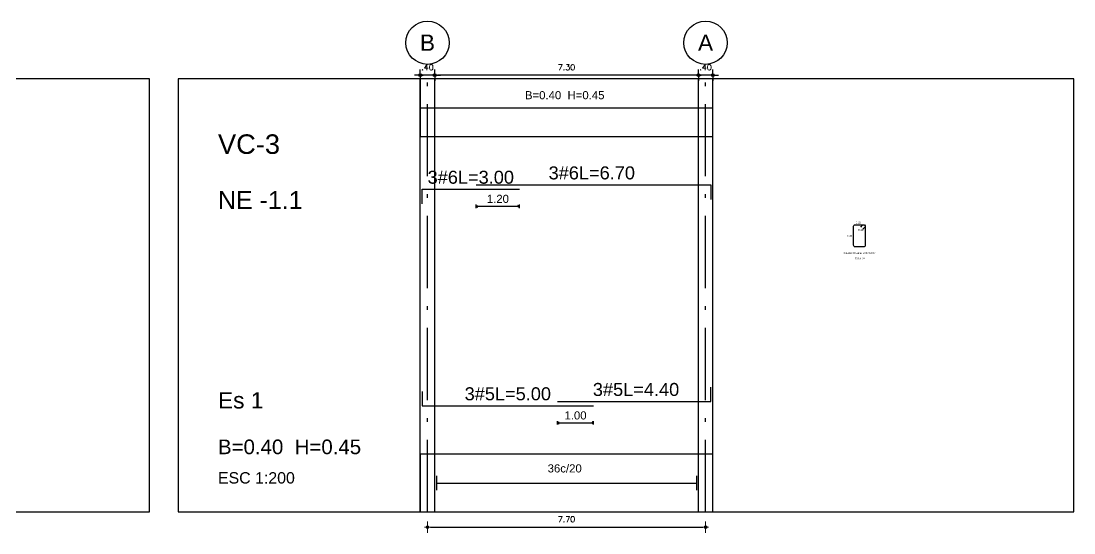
# Model space of a CAD drawing. Header units: feet. Extents: x -398 to 164, y -304 to 319.
# Drawn here: x -351.41 to -322.25, y -199.69 to -185.51 of the extents above; entities that cross this region are included whole.
import ezdxf
from ezdxf.enums import TextEntityAlignment as Align

# ---------------------------------------------------------------- set-up
doc = ezdxf.new("R2010")
doc.units = ezdxf.units.FT
doc.header["$MEASUREMENT"] = 0
doc.linetypes.add('EJES', pattern=[3, 2, -0.5, 0, -0.5])
doc.layers.get('DEFPOINTS').update_dxf_attribs({"lineweight": 0})
for name, color, linetype in [('ACERO', 6, 'Continuous'), ('AXI', 7, 'Continuous'), ('CAJA-EXT', 7, 'Continuous'), ('CAJA-GEN', 4, 'Continuous'), ('Col', 7, 'Continuous'), ('DEF-REF', 7, 'Continuous'), ('DIM', 7, 'Continuous'), ('DIM-COL', 7, 'Continuous'), ('EJES', 9, 'EJES'), ('ESTR', 7, 'Continuous'), ('Estri', 7, 'Continuous'), ('NIVEL', 7, 'Continuous'), ('NOM-DESP', 7, 'Continuous'), ('TEXTO', 7, 'Continuous'), ('TX-EJES', 7, 'Continuous'), ('TX-V', 3, 'Continuous')]:
    doc.layers.add(name, color=color, linetype=linetype)
doc.styles.add('D100N', font='romans.shx', dxfattribs={"height": 0.16})
doc.styles.get("Standard").update_dxf_attribs({"font": 'arial.ttf'})
doc.dimstyles.new('D100', dxfattribs={"dimtxt": 0.15, "dimasz": 0.08, "dimexe": 0, "dimexo": 0, "dimgap": 0.14, "dimtad": 1, "dimzin": 4, "dimdsep": 46, "dimtxsty": 'D100N', "dimblk1": 'DIMBLK', "dimblk2": 'DIMBLK', "dimsah": 1, "dimcen": 0.09, "dimse1": 1, "dimse2": 1, "dimclrd": 9, "dimclre": 256, "dimclrt": 256, "dimadec": 0, "dimazin": 0, "dimtfac": 6, "dimtix": 1, "dimtmove": 2, "dimatfit": 3, "dimfxl": 1, "dimtvp": 0.466667, "dimtolj": 1, "dimtzin": 4, "dimarcsym": 0})

# ---------------------------------------------------------------- blocks, each defined once
blk = doc.blocks.new('DIMBLK')
for q in [(0, 2), (0, -2), (-1, 0), (1, 0)]:
    blk.add_line((0, 0), q)
blk.add_circle((0, 0), 0.5)
blk = doc.blocks.new('*D234')
at = {"layer": 'DEFPOINTS', "color": 9, "lineweight": -2, "transparency": 16777216}
blk.add_line((-340.073, -199.53), (-332.533, -199.53), dxfattribs=at)
at = {"layer": 'DEFPOINTS', "color": 0, "transparency": 16777216}
for p in [(-340.153, -199.107), (-332.453, -199.107), (-332.453, -199.53)]:
    blk.add_point(p, dxfattribs=at)
at = {"layer": 'DEFPOINTS', "color": 9, "lineweight": -2, "transparency": 16777216, "xscale": 0.08, "yscale": 0.08, "zscale": 0.08, "rotation": 180}
blk.add_blockref('DIMBLK', (-340.153, -199.53), dxfattribs=at)
at = {"layer": 'DEFPOINTS', "color": 9, "lineweight": -2, "transparency": 16777216, "xscale": 0.08, "yscale": 0.08, "zscale": 0.08}
blk.add_blockref('DIMBLK', (-332.453, -199.53), dxfattribs=at)
at = {"layer": 'DEFPOINTS', "transparency": 16777216, "insert": (-336.303, -199.31), "char_height": 0.16, "attachment_point": 5, "style": 'D100N'}
blk.add_mtext('\\A1;7.70', dxfattribs=at)
blk = doc.blocks.new('*D263')
at = {"layer": 'DEFPOINTS', "color": 0, "transparency": 16777216}
for p in [(-332.653, -187.008), (-332.653, -187.107), (-332.253, -187.107)]:
    blk.add_point(p, dxfattribs=at)
at = {"layer": 'DIM', "color": 9, "lineweight": -2, "transparency": 16777216}
for p, q in [((-332.733, -187.008), (-332.813, -187.008)), ((-332.253, -187.008), (-332.653, -187.008)), ((-332.173, -187.008), (-332.093, -187.008))]:
    blk.add_line(p, q, dxfattribs=at)
at = {"layer": 'DIM', "color": 9, "lineweight": -2, "transparency": 16777216, "xscale": 0.08, "yscale": 0.08, "zscale": 0.08}
blk.add_blockref('DIMBLK', (-332.653, -187.008), dxfattribs=at)
at = {"layer": 'DIM', "color": 9, "lineweight": -2, "transparency": 16777216, "xscale": 0.08, "yscale": 0.08, "zscale": 0.08, "rotation": 180}
blk.add_blockref('DIMBLK', (-332.253, -187.008), dxfattribs=at)
at = {"layer": 'DIM', "transparency": 16777216, "insert": (-332.453, -186.788), "char_height": 0.16, "attachment_point": 5, "style": 'D100N'}
blk.add_mtext('\\A1;.40', dxfattribs=at)
blk = doc.blocks.new('*D264')
at = {"layer": 'DEFPOINTS', "color": 0, "transparency": 16777216}
for p in [(-339.953, -187.008), (-339.953, -187.107), (-332.653, -187.107)]:
    blk.add_point(p, dxfattribs=at)
at = {"layer": 'DIM', "color": 9, "lineweight": -2, "transparency": 16777216}
blk.add_line((-332.733, -187.008), (-339.873, -187.008), dxfattribs=at)
at = {"layer": 'DIM', "color": 9, "lineweight": -2, "transparency": 16777216, "xscale": 0.08, "yscale": 0.08, "zscale": 0.08, "rotation": 180}
blk.add_blockref('DIMBLK', (-339.953, -187.008), dxfattribs=at)
at = {"layer": 'DIM', "color": 9, "lineweight": -2, "transparency": 16777216, "xscale": 0.08, "yscale": 0.08, "zscale": 0.08}
blk.add_blockref('DIMBLK', (-332.653, -187.008), dxfattribs=at)
at = {"layer": 'DIM', "transparency": 16777216, "insert": (-336.303, -186.788), "char_height": 0.16, "attachment_point": 5, "style": 'D100N'}
blk.add_mtext('\\A1;7.30', dxfattribs=at)
blk = doc.blocks.new('*D265')
at = {"layer": 'DEFPOINTS', "color": 0, "transparency": 16777216}
for p in [(-340.353, -187.008), (-340.353, -187.107), (-339.953, -187.107)]:
    blk.add_point(p, dxfattribs=at)
at = {"layer": 'DIM', "color": 9, "lineweight": -2, "transparency": 16777216}
for p, q in [((-340.433, -187.008), (-340.513, -187.008)), ((-339.953, -187.008), (-340.353, -187.008)), ((-339.873, -187.008), (-339.793, -187.008))]:
    blk.add_line(p, q, dxfattribs=at)
at = {"layer": 'DIM', "color": 9, "lineweight": -2, "transparency": 16777216, "xscale": 0.08, "yscale": 0.08, "zscale": 0.08}
blk.add_blockref('DIMBLK', (-340.353, -187.008), dxfattribs=at)
at = {"layer": 'DIM', "color": 9, "lineweight": -2, "transparency": 16777216, "xscale": 0.08, "yscale": 0.08, "zscale": 0.08, "rotation": 180}
blk.add_blockref('DIMBLK', (-339.953, -187.008), dxfattribs=at)
at = {"layer": 'DIM', "transparency": 16777216, "insert": (-340.153, -186.788), "char_height": 0.16, "attachment_point": 5, "style": 'D100N'}
blk.add_mtext('\\A1;.40', dxfattribs=at)

msp = doc.modelspace()

# ---------------------------------------------------------------- linework, layer by layer
at = {"layer": 'ACERO'}
for points in [[(-338.8035, -190.0471), (-332.3035, -190.0471), (-332.3035, -190.4471)], [(-340.3035, -190.5671), (-340.3035, -190.1671), (-337.6035, -190.1671)], [(-340.3035, -195.7671), (-340.3035, -196.1671), (-335.5535, -196.1671)], [(-336.5535, -196.0471), (-332.3035, -196.0471), (-332.3035, -195.6471)]]:
    msp.add_lwpolyline(points, dxfattribs=at)
msp.add_lwpolyline([(-328.1556, -191.2142), (-328.1042, -191.1627, -0.6681786), (-328.0335, -191.192), (-328.0335, -191.72, -0.4142136), (-328.0749, -191.7615), (-328.312, -191.7615, -0.4142136), (-328.3535, -191.72), (-328.3535, -191.192, -0.4142136), (-328.312, -191.1506), (-328.0749, -191.1506, -0.6681786), (-328.0456, -191.2214), (-328.097, -191.2728)], format="xyb", dxfattribs=at)
at = {"layer": 'AXI'}
for centre in [(-340.1535, -186.1071), (-332.4535, -186.1071)]:
    msp.add_circle(centre, 0.6, dxfattribs=at)
at = {"layer": 'CAJA-EXT'}
for points in [[(-340.3535, -188.7071), (-332.2535, -188.7071), (-332.2535, -187.1071), (-340.3535, -187.1071)], [(-340.3535, -199.1071), (-332.2535, -199.1071), (-332.2535, -197.5071), (-340.3535, -197.5071)]]:
    msp.add_lwpolyline(points, close=True, dxfattribs=at)
at = {"layer": 'CAJA-GEN'}
for points in [[(-372.6535, -199.1071), (-347.8535, -199.1071), (-347.8535, -187.1071), (-372.6535, -187.1071)], [(-347.0535, -199.1071), (-322.2535, -199.1071), (-322.2535, -187.1071), (-347.0535, -187.1071)]]:
    msp.add_lwpolyline(points, close=True, dxfattribs=at)
at = {"layer": 'Col'}
for p, q in [((-340.3535, -193.1071), (-340.3535, -187.1071)), ((-339.9534, -193.1071), (-339.9534, -187.1071)), ((-332.6534, -193.1071), (-332.6534, -187.1071)), ((-332.2535, -193.1071), (-332.2535, -187.1071)), ((-340.3535, -199.1071), (-340.3535, -193.1071)), ((-339.9534, -199.1071), (-339.9534, -193.1071)), ((-332.6534, -199.1071), (-332.6534, -193.1071)), ((-332.2535, -199.1071), (-332.2535, -193.1071))]:
    msp.add_line(p, q, dxfattribs=at)
at = {"layer": 'DIM'}
for p, q in [((-338.8035, -190.6887), (-338.8035, -190.5887)), ((-338.8035, -190.6387), (-338.7602, -190.6137)), ((-338.8035, -190.6387), (-338.7602, -190.6637)), ((-338.8035, -190.6387), (-337.6035, -190.6387)), ((-337.6035, -190.6387), (-337.6468, -190.6137)), ((-337.6035, -190.6387), (-337.6468, -190.6637)), ((-337.6035, -190.6887), (-337.6035, -190.5887)), ((-336.5535, -196.6887), (-336.5535, -196.5887)), ((-336.5535, -196.6387), (-336.5102, -196.6137)), ((-336.5535, -196.6387), (-336.5102, -196.6637)), ((-336.5535, -196.6387), (-335.5535, -196.6387)), ((-335.5535, -196.6387), (-335.5968, -196.6137)), ((-335.5535, -196.6387), (-335.5968, -196.6637)), ((-335.5535, -196.6887), (-335.5535, -196.5887))]:
    msp.add_line(p, q, dxfattribs=at)
at = {"layer": 'DIM-COL'}
for p, q in [((-340.3535, -187.9821), (-340.3535, -187.8321)), ((-340.3535, -187.9071), (-332.2535, -187.9071)), ((-340.3535, -187.9071), (-332.2535, -187.9071)), ((-339.9534, -187.9821), (-339.9534, -187.8321)), ((-339.9534, -187.9821), (-339.9534, -187.8321)), ((-339.9534, -187.9071), (-332.6534, -187.9071)), ((-332.6534, -187.9821), (-332.6534, -187.8321)), ((-332.6534, -187.9821), (-332.6534, -187.8321)), ((-332.2535, -187.9821), (-332.2535, -187.8321))]:
    msp.add_line(p, q, dxfattribs=at)
at = {"layer": 'EJES'}
for p, q in [((-340.1535, -199.1071), (-340.1535, -186.7071)), ((-332.4535, -199.1071), (-332.4535, -186.7071))]:
    msp.add_line(p, q, dxfattribs=at)
at = {"layer": 'Estri'}
for p, q in [((-339.9035, -198.1071), (-339.9035, -198.5071)), ((-332.7035, -198.1071), (-332.7035, -198.5071)), ((-339.9035, -198.3071), (-332.7035, -198.3071))]:
    msp.add_line(p, q, dxfattribs=at)

# ---------------------------------------------------------------- texts
at = {"layer": 'AXI'}
msp.add_text('B=0.40  H=0.45', height=0.405, dxfattribs=at).set_placement((-345.9535, -197.5071))
at = {"layer": 'DEF-REF'}
for s, p in [('3#6L=3.00', (-338.9535, -190.0138)), ('3#6L=6.70', (-335.6035, -189.8938)), ('3#5L=4.40', (-334.3785, -195.8938)), ('3#5L=5.00', (-337.9285, -196.0138))]:
    msp.add_text(s, height=0.36, dxfattribs=at).set_placement(p, align=Align.CENTER)
at = {"layer": 'DIM'}
for s, p in [('1.20', (-338.2035, -190.5454)), ('1.00', (-336.0535, -196.5454))]:
    msp.add_text(s, height=0.225, dxfattribs=at).set_placement(p, align=Align.CENTER)
at = {"layer": 'ESTR'}
for s, height, p in [('0.32', 0.05236, (-328.2227, -191.1163)), ('0.37', 0.05236, (-328.4625, -191.487)), ('0.10', 0.05236, (-328.1556, -191.3203)), ('36E#3L=158cm b=32 h=37', 0.052364, (-328.1935, -191.9632))]:
    msp.add_text(s, height=height, dxfattribs=at).set_placement(p, align=Align.CENTER)
at = {"layer": 'NIVEL'}
msp.add_text('NE -1.1', height=0.495, dxfattribs=at).set_placement((-345.9535, -190.7138))
at = {"layer": 'NOM-DESP'}
msp.add_text('VC-3', height=0.54, dxfattribs=at).set_placement((-345.9535, -189.1871))
at = {"layer": 'TEXTO'}
for s, p in [('B=0.40  H=0.45', (-336.3534, -187.6738)), ('36c/20', (-336.3535, -198.0138))]:
    msp.add_text(s, height=0.225, dxfattribs=at).set_placement(p, align=Align.CENTER)
msp.add_text('ESC 1:20', height=0.04582, dxfattribs=at).set_placement((-328.048, -192.1125), align=Align.RIGHT)
msp.add_text('ESC 1:200', height=0.315, dxfattribs=at).set_placement((-345.9535, -198.3204))
at = {"layer": 'TX-EJES'}
for s, p in [('B', (-340.1535, -186.1071)), ('A', (-332.4535, -186.1071))]:
    msp.add_text(s, height=0.45, dxfattribs=at).set_placement(p, align=Align.MIDDLE)
at = {"layer": 'TX-V'}
msp.add_text('Es 1', height=0.45, dxfattribs=at).set_placement((-345.9535, -196.2405))

# ---------------------------------------------------------------- dimensions: what is measured, and where the dimension line sits
at = {"layer": 'DEFPOINTS'}
dim = msp.add_linear_dim(base=(-332.4535, -199.5295), p1=(-340.1535, -199.1071), p2=(-332.4535, -199.1071), dimstyle='D100', override={"dimfxl": 0}, dxfattribs=at)
dim.commit()
dim.dimension.update_dxf_attribs({"geometry": '*D234', "text_midpoint": (-336.3035, -199.3095)})
at = {"layer": 'DIM'}
for base, p1, p2, picture, middle in [((-340.3535, -187.0075), (-339.9534, -187.1071), (-340.3535, -187.1071), '*D265', (-340.1534, -186.7875)), ((-339.9534, -187.0075), (-332.6534, -187.1071), (-339.9534, -187.1071), '*D264', (-336.3034, -186.7875)), ((-332.6534, -187.0075), (-332.2535, -187.1071), (-332.6534, -187.1071), '*D263', (-332.4534, -186.7875))]:
    dim = msp.add_linear_dim(base=base, p1=p1, p2=p2, dimstyle='D100', override={"dimfxl": 0}, dxfattribs=at)
    dim.commit()
    dim.dimension.update_dxf_attribs({"geometry": picture, "text_midpoint": middle})

doc.saveas('drawing.dxf')
